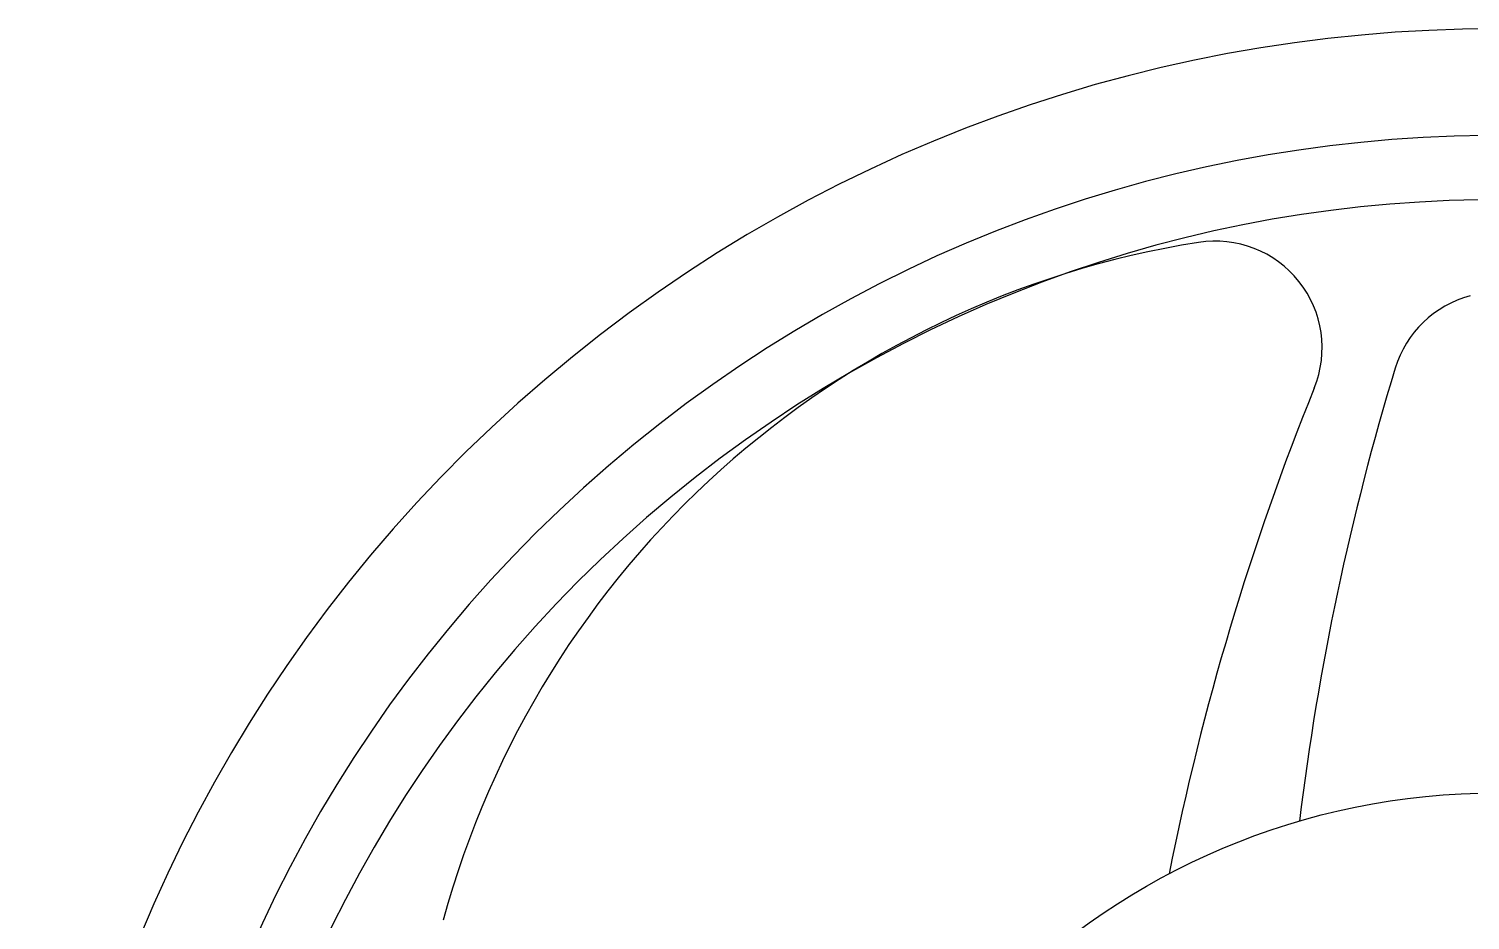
# Model space of a CAD drawing. Header units: metres. Extents: x 26.3 to 44.2, y 14.4 to 19.6.
# Drawn here: x 27.2511 to 27.4963, y 15.3038 to 15.4555 of the extents above; entities that cross this region are included whole.
import ezdxf

# ---------------------------------------------------------------- set-up
doc = ezdxf.new("R2010")
doc.units = ezdxf.units.M
doc.header["$MEASUREMENT"] = 0
for name, color, linetype in [('Rims', 10, 'Continuous'), ('Spokes', 50, 'Continuous'), ('Tyres', 190, 'Continuous')]:
    doc.layers.add(name, color=color, linetype=linetype)

msp = doc.modelspace()

# ---------------------------------------------------------------- linework, layer by layer
at = {"layer": 'Rims'}
for centre, radius, start, end in [((27.4750613616235, 15.26211155221321), 0.1590271137, 99.01976261079164, 164.7930936222938), ((27.45297917882522, 15.40122240119368), 0.01817452728, 337.9230862407416, 99.01976261079164), ((27.50098388748595, 15.39249814208159), 0.01817452727999999, 104.7930936222938, 163.0771330959614), ((27.91828447766748, 15.26553058740484), 0.4543631819999999, 163.0771330959614, 173.0288299466552), ((27.89087049321579, 15.22361867523927), 0.454363182, 157.9230862407417, 168.8200407924608)]:
    msp.add_arc(centre, radius, start, end, dxfattribs=at)
at = {"layer": 'Spokes'}
msp.add_circle((27.50098388748578, 15.20550688165178), 0.12, dxfattribs=at)
at = {"layer": 'Tyres'}
for radius, start, end in [(0.2498997501, 43.16132281393833, 26.68011189539778), (0.23172522282, 43.80632544751386, 26.02310595256806), (0.2208077144671304, 44.24546749087928, 25.57576713474084)]:
    msp.add_arc((27.50098388748578, 15.20561777824604), radius, start, end, dxfattribs=at)

doc.saveas('drawing.dxf')
